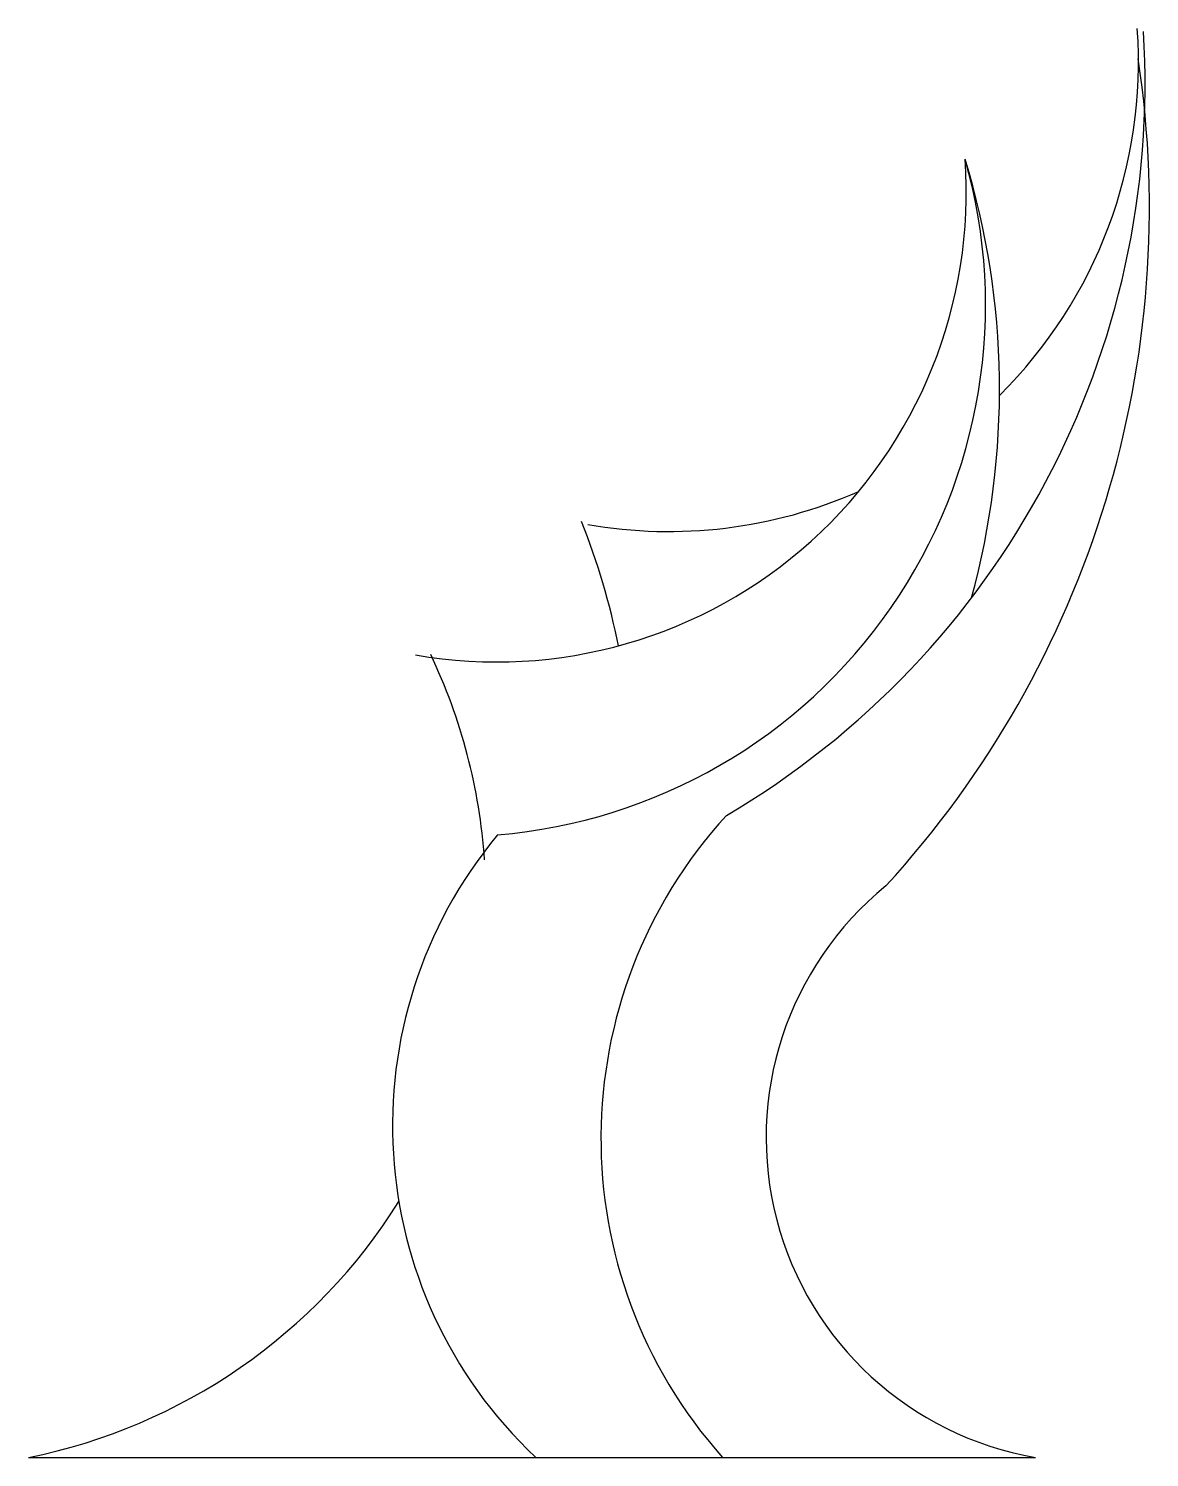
# Model space of a CAD drawing. Extents: x 21.195 to 21.481, y 7.603 to 7.968.
import ezdxf

# ---------------------------------------------------------------- set-up
doc = ezdxf.new("R2010")
doc.units = 0
doc.header["$LTSCALE"] = 0.2
doc.header["$MEASUREMENT"] = 0
doc.layers.add('AMBIENTACAO', color=31, linetype='CONTINUOUS')

msp = doc.modelspace()

# ---------------------------------------------------------------- linework, layer by layer
at = {"layer": 'AMBIENTACAO'}
msp.add_line((21.19503954239776, 7.602871206690394), (21.45205916778882, 7.602871206690393), dxfattribs=at)
for centre, radius, start, end in [((21.26333203233852, 7.953527086184699), 0.2166876625728588, 300.45802653079, 3.519653897447963), ((21.35845968738386, 7.959064314290958), 0.1198740190844939, 314.8046764022427, 4.061385280441534), ((21.22496478948112, 7.921760464482163), 0.2561672343023226, 317.5153401194856, 8.538860678277421), ((21.31450830428737, 7.925772137309213), 0.1198740190844939, 260.0507473400749, 4.061385280441534), ((21.30367087112847, 7.896973629252869), 0.1356367112137051, 274.6895828782266, 15.9569676065847), ((21.2415960984159, 7.87542285046136), 0.201277475441636, 344.679829170937, 16.99748457352917), ((21.35845968738386, 7.959064314290958), 0.1198740190844939, 260.0507473400749, 293.8472623619411), ((21.17415579595358, 7.776432412774206), 0.1746733808756711, 11.07752565872944, 21.94748140733653), ((21.16640980561788, 7.745386611197632), 0.1453626580313755, 3.942898642800094, 25.43972105181888), ((21.46335324687039, 7.684258911050534), 0.1222131265947932, 137.5525915647243, 221.7551681365909), ((21.40422482726904, 7.687509260985507), 0.1162828529711658, 140.2974458702181, 226.7075886239426), ((21.46612028131231, 7.684486339217156), 0.08281753902937049, 129.1105636122884, 260.2247250225188), ((21.16640980561788, 7.745386611197632), 0.1453626580313755, 281.3588853837706, 327.9097068658521)]:
    msp.add_arc(centre, radius, start, end, dxfattribs=at)

doc.saveas('drawing.dxf')
